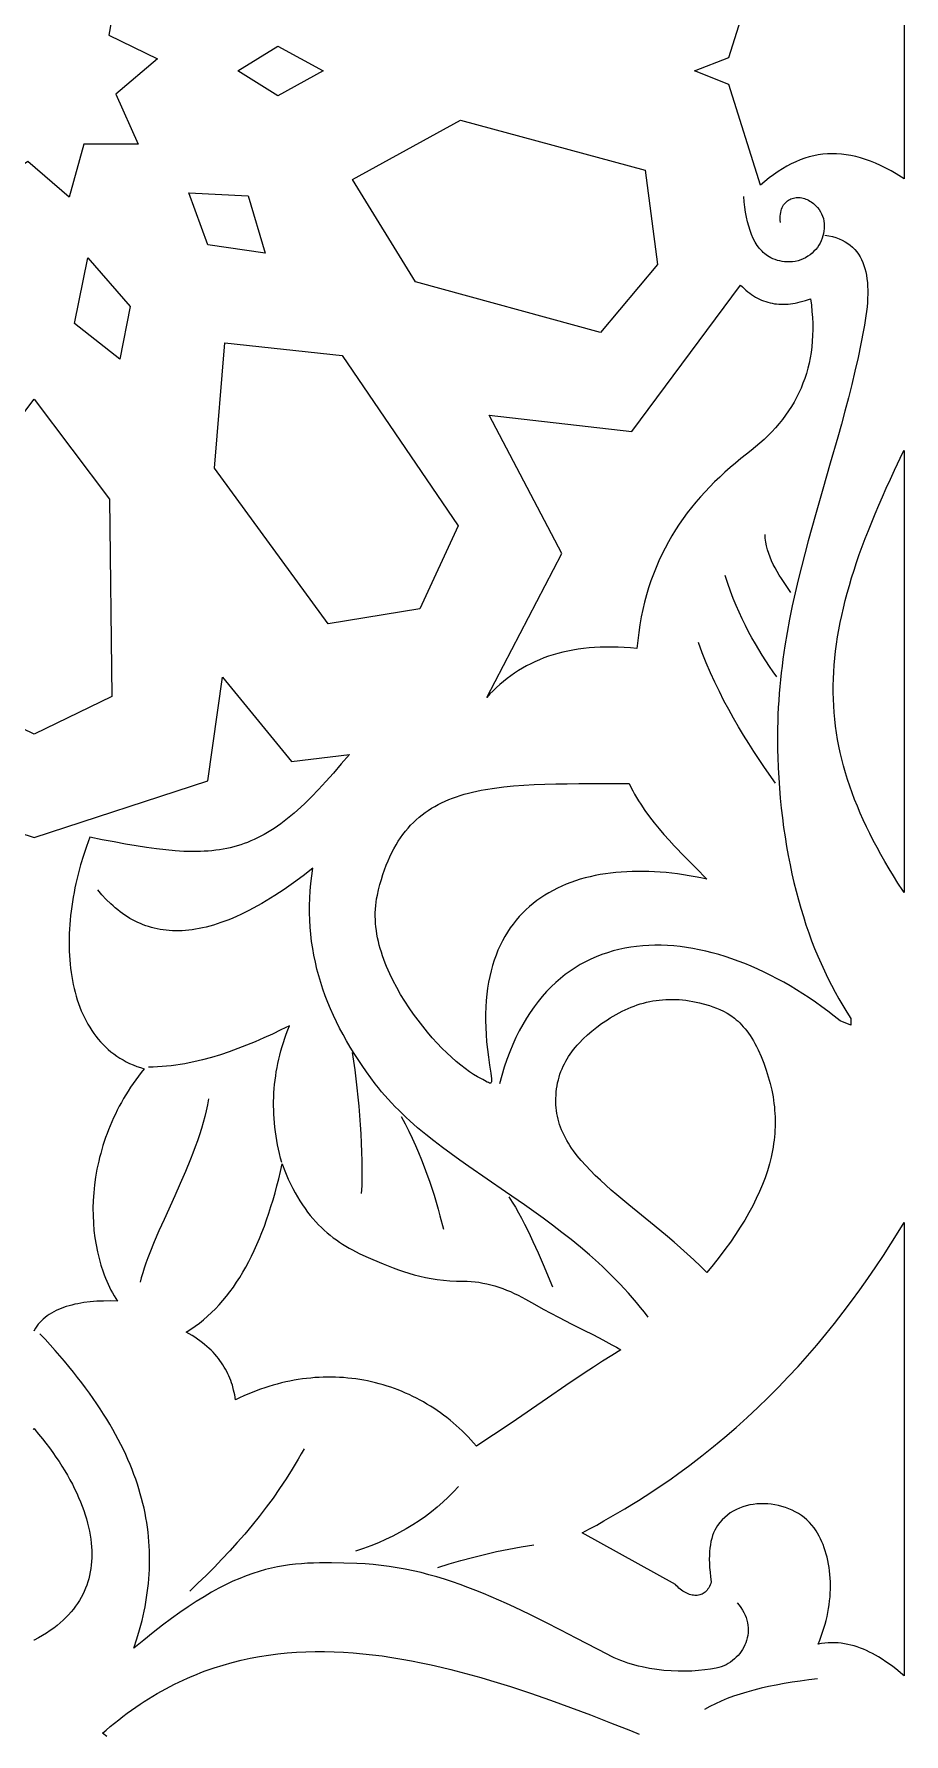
# Model space of a CAD drawing. Extents: x -332 to 348, y -263 to 352.
# Drawn here: x -243.5 to -216.5, y -63.7 to -11 of the extents above; entities that cross this region are included whole.
import ezdxf

# ---------------------------------------------------------------- set-up
doc = ezdxf.new("R2010")
doc.units = 0
doc.layers.add('LAYER_1', color=18, linetype='CONTINUOUS')
doc.layers.add('LAYER_2', color=174, linetype='CONTINUOUS')

msp = doc.modelspace()

# ---------------------------------------------------------------- linework, layer by layer
at = {"layer": 'LAYER_1'}
for points in [[(-242.472, -9.814), (-240.847, -9.396), (-241.144, -11.073), (-239.635, -11.814), (-240.924, -12.904), (-240.237, -14.458), (-241.914, -14.451), (-242.371, -16.091), (-243.651, -14.99), (-245.038, -15.947), (-245.322, -14.269), (-246.991, -14.096), (-246.146, -12.624), (-247.315, -11.402), (-245.737, -10.826), (-245.859, -9.127), (-244.286, -9.716), (-243.305, -8.335)], [(-234.505, -12.185), (-235.906, -12.957), (-237.141, -12.185), (-235.906, -11.413)], [(-224.522, -15.262), (-224.142, -18.182), (-225.904, -20.291), (-231.637, -18.715), (-233.589, -15.552), (-230.247, -13.705)], [(-236.828, -16.053), (-236.298, -17.829), (-238.079, -17.574), (-238.665, -15.963)], [(-240.483, -19.482), (-240.807, -21.118), (-242.211, -20.008), (-241.796, -17.98)], [(-221.51, -18.876), (-221.454, -18.929), (-221.398, -18.98), (-221.34, -19.027), (-221.282, -19.072), (-221.222, -19.114), (-221.162, -19.154), (-221.102, -19.19), (-221.04, -19.224), (-220.977, -19.255), (-220.914, -19.284), (-220.85, -19.309), (-220.785, -19.332), (-220.719, -19.352), (-220.653, -19.369), (-220.586, -19.384), (-220.517, -19.396), (-220.449, -19.405), (-220.379, -19.411), (-220.308, -19.414), (-220.237, -19.415), (-220.165, -19.413), (-220.092, -19.408), (-220.018, -19.401), (-219.943, -19.39), (-219.868, -19.377), (-219.791, -19.361), (-219.714, -19.343), (-219.558, -19.297), (-219.398, -19.241), (-219.372, -19.44), (-219.352, -19.635), (-219.338, -19.827), (-219.33, -20.015), (-219.328, -20.2), (-219.333, -20.381), (-219.343, -20.559), (-219.359, -20.733), (-219.38, -20.904), (-219.408, -21.072), (-219.441, -21.236), (-219.48, -21.398), (-219.525, -21.556), (-219.575, -21.711), (-219.631, -21.864), (-219.692, -22.013), (-219.759, -22.16), (-219.831, -22.304), (-219.908, -22.445), (-219.991, -22.583), (-220.079, -22.719), (-220.172, -22.853), (-220.27, -22.984), (-220.374, -23.112), (-220.482, -23.239), (-220.595, -23.363), (-220.714, -23.484), (-220.837, -23.604), (-220.965, -23.721), (-221.098, -23.837), (-221.235, -23.95), (-221.378, -24.062), (-221.552, -24.197), (-221.722, -24.335), (-221.889, -24.476), (-222.052, -24.62), (-222.212, -24.767), (-222.368, -24.917), (-222.52, -25.069), (-222.667, -25.225), (-222.811, -25.384), (-222.951, -25.547), (-223.086, -25.712), (-223.217, -25.881), (-223.343, -26.054), (-223.465, -26.23), (-223.583, -26.409), (-223.695, -26.593), (-223.803, -26.78), (-223.906, -26.971), (-224.003, -27.165), (-224.096, -27.364), (-224.183, -27.567), (-224.266, -27.774), (-224.342, -27.985), (-224.414, -28.2), (-224.48, -28.42), (-224.54, -28.644), (-224.594, -28.872), (-224.643, -29.105), (-224.685, -29.343), (-224.722, -29.585), (-224.752, -29.832), (-224.777, -30.084), (-224.975, -30.065), (-225.17, -30.051), (-225.361, -30.041), (-225.549, -30.036), (-225.733, -30.036), (-225.913, -30.041), (-226.089, -30.049), (-226.262, -30.063), (-226.431, -30.08), (-226.597, -30.103), (-226.759, -30.129), (-226.918, -30.16), (-227.074, -30.195), (-227.226, -30.234), (-227.374, -30.277), (-227.52, -30.324), (-227.662, -30.375), (-227.801, -30.431), (-227.937, -30.49), (-228.07, -30.553), (-228.2, -30.62), (-228.326, -30.691), (-228.45, -30.765), (-228.57, -30.843), (-228.688, -30.925), (-228.803, -31.011), (-228.915, -31.1), (-229.024, -31.192), (-229.13, -31.288), (-229.234, -31.388), (-229.335, -31.49), (-229.433, -31.597), (-227.105, -27.142), (-229.353, -22.855), (-224.937, -23.359), (-221.566, -18.82)], [(-233.917, -21.002), (-230.313, -26.284), (-231.51, -28.857), (-234.344, -29.318), (-237.87, -24.497), (-237.549, -20.608)], [(-241.123, -25.452), (-241.051, -31.573), (-243.463, -32.739), (-245.875, -31.573), (-245.803, -25.452), (-243.463, -22.358)], [(-216.5, -37.641), (-216.541, -37.579), (-216.687, -37.352), (-216.827, -37.128), (-216.962, -36.905), (-217.092, -36.684), (-217.217, -36.465), (-217.336, -36.248), (-217.451, -36.031), (-217.56, -35.817), (-217.664, -35.603), (-217.763, -35.391), (-217.857, -35.18), (-217.946, -34.969), (-218.03, -34.76), (-218.108, -34.551), (-218.182, -34.343), (-218.251, -34.136), (-218.314, -33.929), (-218.373, -33.722), (-218.427, -33.515), (-218.476, -33.309), (-218.519, -33.103), (-218.558, -32.897), (-218.592, -32.69), (-218.621, -32.483), (-218.645, -32.276), (-218.665, -32.068), (-218.679, -31.86), (-218.689, -31.651), (-218.693, -31.442), (-218.693, -31.231), (-218.688, -31.02), (-218.679, -30.807), (-218.664, -30.593), (-218.645, -30.378), (-218.621, -30.161), (-218.592, -29.943), (-218.559, -29.724), (-218.521, -29.502), (-218.478, -29.279), (-218.431, -29.054), (-218.379, -28.827), (-218.322, -28.598), (-218.26, -28.366), (-218.194, -28.132), (-218.124, -27.896), (-218.049, -27.657), (-217.969, -27.416), (-217.885, -27.172), (-217.796, -26.925), (-217.702, -26.675), (-217.604, -26.422), (-217.502, -26.166), (-217.395, -25.906), (-217.284, -25.644), (-217.168, -25.378), (-217.048, -25.108), (-216.923, -24.834), (-216.794, -24.557), (-216.523, -23.991), (-216.5, -23.945)], [(-224.966, -34.377), (-224.908, -34.487), (-224.849, -34.595), (-224.788, -34.701), (-224.726, -34.805), (-224.661, -34.907), (-224.528, -35.105), (-224.388, -35.297), (-224.243, -35.484), (-224.093, -35.666), (-223.939, -35.844), (-223.781, -36.019), (-223.619, -36.192), (-223.288, -36.534), (-222.95, -36.877), (-222.609, -37.228), (-222.792, -37.189), (-222.974, -37.154), (-223.156, -37.122), (-223.337, -37.093), (-223.518, -37.068), (-223.698, -37.046), (-223.876, -37.027), (-224.054, -37.012), (-224.231, -37.001), (-224.406, -36.993), (-224.58, -36.988), (-224.753, -36.988), (-224.924, -36.991), (-225.094, -36.998), (-225.262, -37.008), (-225.428, -37.023), (-225.592, -37.041), (-225.754, -37.063), (-225.914, -37.089), (-226.072, -37.119), (-226.228, -37.153), (-226.381, -37.192), (-226.532, -37.234), (-226.68, -37.28), (-226.825, -37.331), (-226.968, -37.386), (-227.108, -37.445), (-227.244, -37.508), (-227.378, -37.576), (-227.509, -37.648), (-227.636, -37.725), (-227.76, -37.806), (-227.88, -37.891), (-227.997, -37.981), (-228.11, -38.076), (-228.219, -38.175), (-228.324, -38.279), (-228.426, -38.387), (-228.523, -38.501), (-228.616, -38.619), (-228.705, -38.742), (-228.79, -38.87), (-228.87, -39.002), (-228.946, -39.14), (-229.016, -39.282), (-229.083, -39.43), (-229.144, -39.583), (-229.2, -39.741), (-229.251, -39.904), (-229.297, -40.072), (-229.338, -40.245), (-229.374, -40.424), (-229.404, -40.607), (-229.428, -40.797), (-229.447, -40.991), (-229.46, -41.191), (-229.467, -41.397), (-229.468, -41.608), (-229.463, -41.824), (-229.453, -42.046), (-229.435, -42.274), (-229.412, -42.508), (-229.382, -42.747), (-229.345, -42.991), (-229.308, -43.239), (-229.296, -43.332), (-229.288, -43.407), (-229.286, -43.464), (-229.289, -43.505), (-229.297, -43.533), (-229.302, -43.542), (-229.31, -43.548), (-229.318, -43.552), (-229.328, -43.553), (-229.351, -43.548), (-229.38, -43.535), (-229.415, -43.516), (-229.501, -43.465), (-229.553, -43.436), (-229.611, -43.407), (-229.723, -43.35), (-229.843, -43.279), (-229.97, -43.196), (-230.102, -43.1), (-230.239, -42.994), (-230.38, -42.876), (-230.525, -42.748), (-230.672, -42.609), (-230.821, -42.462), (-230.97, -42.306), (-231.12, -42.141), (-231.269, -41.969), (-231.416, -41.789), (-231.561, -41.603), (-231.702, -41.41), (-231.84, -41.213), (-231.973, -41.01), (-232.1, -40.802), (-232.22, -40.591), (-232.333, -40.376), (-232.438, -40.158), (-232.488, -40.049), (-232.534, -39.938), (-232.579, -39.828), (-232.621, -39.717), (-232.66, -39.605), (-232.696, -39.493), (-232.73, -39.382), (-232.761, -39.27), (-232.788, -39.158), (-232.813, -39.046), (-232.834, -38.934), (-232.852, -38.822), (-232.866, -38.711), (-232.877, -38.6), (-232.884, -38.489), (-232.887, -38.378), (-232.887, -38.268), (-232.882, -38.159), (-232.873, -38.05), (-232.861, -37.942), (-232.844, -37.835), (-232.822, -37.729), (-232.783, -37.56), (-232.74, -37.398), (-232.695, -37.24), (-232.648, -37.089), (-232.598, -36.942), (-232.545, -36.8), (-232.489, -36.664), (-232.431, -36.533), (-232.371, -36.406), (-232.307, -36.285), (-232.241, -36.168), (-232.173, -36.055), (-232.102, -35.947), (-232.028, -35.844), (-231.951, -35.745), (-231.872, -35.65), (-231.79, -35.56), (-231.706, -35.473), (-231.619, -35.39), (-231.529, -35.312), (-231.437, -35.237), (-231.342, -35.165), (-231.245, -35.098), (-231.145, -35.033), (-231.042, -34.973), (-230.937, -34.915), (-230.829, -34.861), (-230.719, -34.81), (-230.606, -34.762), (-230.49, -34.717), (-230.372, -34.674), (-230.251, -34.635), (-230.127, -34.598), (-230.001, -34.564), (-229.873, -34.532), (-229.742, -34.502), (-229.608, -34.475), (-229.471, -34.45), (-229.191, -34.406), (-228.9, -34.37), (-228.598, -34.341), (-228.287, -34.318), (-227.965, -34.3), (-227.633, -34.287), (-227.29, -34.278), (-226.938, -34.272), (-226.575, -34.269), (-225.021, -34.265)], [(-223.576, -40.956), (-223.472, -40.962), (-223.367, -40.97), (-223.262, -40.982), (-223.156, -40.997), (-223.049, -41.016), (-222.942, -41.037), (-222.834, -41.062), (-222.725, -41.091), (-222.525, -41.148), (-222.421, -41.183), (-222.313, -41.223), (-222.203, -41.269), (-222.092, -41.322), (-221.98, -41.385), (-221.868, -41.457), (-221.756, -41.539), (-221.7, -41.585), (-221.644, -41.634), (-221.589, -41.686), (-221.534, -41.742), (-221.48, -41.801), (-221.426, -41.864), (-221.373, -41.931), (-221.32, -42.001), (-221.269, -42.076), (-221.218, -42.155), (-221.168, -42.238), (-221.119, -42.326), (-221.071, -42.419), (-221.024, -42.516), (-220.931, -42.726), (-220.846, -42.936), (-220.771, -43.144), (-220.705, -43.352), (-220.647, -43.559), (-220.599, -43.767), (-220.56, -43.973), (-220.544, -44.077), (-220.53, -44.18), (-220.518, -44.283), (-220.509, -44.387), (-220.501, -44.49), (-220.497, -44.594), (-220.494, -44.697), (-220.494, -44.801), (-220.496, -44.904), (-220.5, -45.008), (-220.507, -45.112), (-220.516, -45.216), (-220.527, -45.32), (-220.541, -45.424), (-220.557, -45.529), (-220.575, -45.634), (-220.619, -45.844), (-220.672, -46.055), (-220.734, -46.267), (-220.806, -46.48), (-220.887, -46.694), (-220.978, -46.91), (-221.078, -47.128), (-221.188, -47.347), (-221.307, -47.568), (-221.436, -47.791), (-221.574, -48.016), (-221.723, -48.243), (-221.88, -48.473), (-222.048, -48.705), (-222.225, -48.939), (-222.412, -49.176), (-222.609, -49.416), (-222.81, -49.218), (-223.013, -49.025), (-223.218, -48.838), (-223.423, -48.655), (-223.628, -48.477), (-223.833, -48.302), (-224.239, -47.964), (-225.024, -47.323), (-225.395, -47.014), (-225.572, -46.862), (-225.744, -46.71), (-225.91, -46.559), (-226.069, -46.408), (-226.221, -46.256), (-226.365, -46.105), (-226.501, -45.952), (-226.628, -45.798), (-226.745, -45.643), (-226.8, -45.565), (-226.852, -45.486), (-226.902, -45.407), (-226.949, -45.327), (-226.994, -45.247), (-227.035, -45.166), (-227.074, -45.084), (-227.11, -45.001), (-227.143, -44.918), (-227.172, -44.834), (-227.199, -44.749), (-227.222, -44.663), (-227.242, -44.576), (-227.259, -44.489), (-227.272, -44.4), (-227.282, -44.31), (-227.288, -44.219), (-227.29, -44.127), (-227.289, -44.023), (-227.285, -43.922), (-227.277, -43.823), (-227.266, -43.726), (-227.251, -43.632), (-227.234, -43.539), (-227.213, -43.449), (-227.189, -43.361), (-227.162, -43.275), (-227.132, -43.19), (-227.099, -43.108), (-227.063, -43.027), (-227.025, -42.948), (-226.984, -42.871), (-226.94, -42.795), (-226.894, -42.721), (-226.846, -42.648), (-226.795, -42.577), (-226.742, -42.508), (-226.686, -42.439), (-226.628, -42.372), (-226.569, -42.307), (-226.443, -42.179), (-226.31, -42.055), (-226.17, -41.936), (-226.024, -41.819), (-225.872, -41.706), (-225.693, -41.583), (-225.604, -41.526), (-225.513, -41.471), (-225.422, -41.419), (-225.33, -41.369), (-225.238, -41.322), (-225.145, -41.278), (-225.052, -41.236), (-224.958, -41.197), (-224.864, -41.161), (-224.768, -41.128), (-224.673, -41.097), (-224.576, -41.07), (-224.479, -41.045), (-224.381, -41.023), (-224.283, -41.004), (-224.184, -40.988), (-224.084, -40.975), (-223.984, -40.965), (-223.883, -40.958), (-223.781, -40.955), (-223.679, -40.954)], [(-235.712, -46.218), (-235.648, -46.375), (-235.581, -46.527), (-235.513, -46.672), (-235.442, -46.813), (-235.37, -46.947), (-235.296, -47.076), (-235.221, -47.201), (-235.143, -47.32), (-235.064, -47.434), (-234.983, -47.543), (-234.901, -47.648), (-234.817, -47.748), (-234.732, -47.844), (-234.644, -47.936), (-234.556, -48.024), (-234.466, -48.108), (-234.375, -48.189), (-234.282, -48.265), (-234.188, -48.339), (-234.092, -48.409), (-233.995, -48.477), (-233.897, -48.541), (-233.798, -48.603), (-233.698, -48.662), (-233.596, -48.719), (-233.39, -48.825), (-233.18, -48.924), (-232.966, -49.016), (-232.646, -49.147), (-232.328, -49.272), (-232.168, -49.33), (-232.007, -49.386), (-231.844, -49.438), (-231.677, -49.487), (-231.507, -49.531), (-231.332, -49.57), (-231.153, -49.605), (-230.967, -49.634), (-230.776, -49.656), (-230.576, -49.673), (-230.37, -49.682), (-230.154, -49.685), (-230.035, -49.687), (-229.915, -49.694), (-229.794, -49.706), (-229.672, -49.722), (-229.55, -49.744), (-229.427, -49.77), (-229.304, -49.8), (-229.182, -49.834), (-229.059, -49.873), (-228.938, -49.915), (-228.817, -49.961), (-228.698, -50.011), (-228.579, -50.064), (-228.462, -50.12), (-228.347, -50.18), (-228.234, -50.242), (-227.948, -50.404), (-227.682, -50.551), (-227.208, -50.806), (-226.799, -51.017), (-226.441, -51.196), (-226.123, -51.354), (-225.83, -51.503), (-225.551, -51.654), (-225.412, -51.733), (-225.272, -51.817), (-225.555, -51.991), (-225.84, -52.169), (-226.125, -52.353), (-226.41, -52.541), (-226.981, -52.924), (-227.55, -53.313), (-228.671, -54.083), (-229.219, -54.449), (-229.488, -54.625), (-229.754, -54.795), (-229.838, -54.698), (-229.924, -54.602), (-230.012, -54.509), (-230.101, -54.418), (-230.191, -54.329), (-230.284, -54.242), (-230.377, -54.157), (-230.473, -54.074), (-230.569, -53.994), (-230.667, -53.915), (-230.767, -53.839), (-230.868, -53.765), (-230.97, -53.694), (-231.073, -53.624), (-231.178, -53.557), (-231.284, -53.493), (-231.391, -53.43), (-231.5, -53.37), (-231.609, -53.312), (-231.72, -53.257), (-231.832, -53.203), (-231.945, -53.153), (-232.058, -53.104), (-232.173, -53.058), (-232.289, -53.015), (-232.406, -52.974), (-232.523, -52.935), (-232.642, -52.899), (-232.761, -52.865), (-232.881, -52.834), (-233.002, -52.805), (-233.123, -52.779), (-233.246, -52.755), (-233.369, -52.734), (-233.492, -52.716), (-233.616, -52.7), (-233.741, -52.687), (-233.867, -52.676), (-233.993, -52.668), (-234.119, -52.663), (-234.246, -52.66), (-234.373, -52.66), (-234.501, -52.662), (-234.629, -52.668), (-234.757, -52.676), (-234.886, -52.687), (-235.015, -52.7), (-235.144, -52.717), (-235.274, -52.736), (-235.403, -52.758), (-235.533, -52.782), (-235.663, -52.81), (-235.793, -52.84), (-235.923, -52.873), (-236.053, -52.91), (-236.183, -52.949), (-236.313, -52.99), (-236.443, -53.035), (-236.573, -53.083), (-236.703, -53.134), (-236.832, -53.187), (-236.962, -53.244), (-237.091, -53.304), (-237.22, -53.366), (-237.244, -53.213), (-237.276, -53.062), (-237.316, -52.913), (-237.339, -52.84), (-237.365, -52.767), (-237.393, -52.695), (-237.422, -52.624), (-237.455, -52.553), (-237.489, -52.483), (-237.526, -52.414), (-237.566, -52.346), (-237.608, -52.279), (-237.652, -52.212), (-237.699, -52.146), (-237.749, -52.081), (-237.801, -52.017), (-237.856, -51.953), (-237.914, -51.891), (-237.974, -51.829), (-238.038, -51.769), (-238.104, -51.709), (-238.174, -51.65), (-238.246, -51.592), (-238.321, -51.535), (-238.4, -51.479), (-238.481, -51.424), (-238.566, -51.37), (-238.654, -51.317), (-238.745, -51.265), (-238.606, -51.178), (-238.47, -51.085), (-238.337, -50.987), (-238.207, -50.883), (-238.081, -50.774), (-237.958, -50.66), (-237.838, -50.541), (-237.721, -50.417), (-237.608, -50.288), (-237.497, -50.154), (-237.39, -50.015), (-237.285, -49.871), (-237.184, -49.722), (-237.085, -49.569), (-236.989, -49.41), (-236.896, -49.248), (-236.806, -49.08), (-236.719, -48.908), (-236.635, -48.732), (-236.553, -48.551), (-236.474, -48.365), (-236.398, -48.176), (-236.324, -47.982), (-236.253, -47.784), (-236.185, -47.582), (-236.119, -47.375), (-236.055, -47.165), (-235.994, -46.95), (-235.936, -46.732), (-235.88, -46.51), (-235.826, -46.284), (-235.775, -46.054)], [(-216.5, -61.915), (-216.534, -61.884), (-216.693, -61.75), (-216.858, -61.621), (-217.028, -61.498), (-217.203, -61.383), (-217.293, -61.328), (-217.383, -61.276), (-217.475, -61.226), (-217.567, -61.179), (-217.661, -61.135), (-217.756, -61.094), (-217.851, -61.056), (-217.948, -61.022), (-218.045, -60.991), (-218.144, -60.964), (-218.243, -60.941), (-218.343, -60.921), (-218.443, -60.906), (-218.544, -60.896), (-218.646, -60.89), (-218.748, -60.889), (-218.851, -60.892), (-218.955, -60.901), (-219.059, -60.915), (-219.163, -60.934), (-219.112, -60.812), (-219.065, -60.689), (-219.021, -60.566), (-218.981, -60.443), (-218.945, -60.32), (-218.913, -60.198), (-218.884, -60.075), (-218.859, -59.953), (-218.837, -59.832), (-218.819, -59.711), (-218.804, -59.591), (-218.793, -59.471), (-218.785, -59.353), (-218.781, -59.235), (-218.78, -59.119), (-218.782, -59.004), (-218.787, -58.89), (-218.795, -58.778), (-218.807, -58.667), (-218.822, -58.558), (-218.839, -58.451), (-218.86, -58.346), (-218.884, -58.242), (-218.911, -58.141), (-218.94, -58.042), (-218.973, -57.945), (-219.008, -57.851), (-219.046, -57.759), (-219.087, -57.669), (-219.13, -57.583), (-219.176, -57.499), (-219.225, -57.418), (-219.286, -57.328), (-219.354, -57.242), (-219.428, -57.161), (-219.507, -57.085), (-219.591, -57.014), (-219.679, -56.949), (-219.771, -56.888), (-219.868, -56.833), (-219.967, -56.782), (-220.07, -56.738), (-220.175, -56.699), (-220.282, -56.665), (-220.391, -56.637), (-220.501, -56.614), (-220.613, -56.598), (-220.725, -56.587), (-220.837, -56.582), (-220.949, -56.583), (-221.06, -56.59), (-221.171, -56.603), (-221.28, -56.622), (-221.387, -56.647), (-221.492, -56.679), (-221.595, -56.717), (-221.695, -56.762), (-221.791, -56.813), (-221.884, -56.87), (-221.973, -56.935), (-222.057, -57.006), (-222.136, -57.083), (-222.21, -57.168), (-222.278, -57.26), (-222.323, -57.33), (-222.364, -57.405), (-222.4, -57.485), (-222.432, -57.569), (-222.46, -57.658), (-222.483, -57.753), (-222.502, -57.852), (-222.516, -57.956), (-222.527, -58.066), (-222.532, -58.182), (-222.534, -58.303), (-222.531, -58.43), (-222.524, -58.563), (-222.512, -58.703), (-222.495, -58.848), (-222.475, -59), (-222.49, -59.052), (-222.508, -59.101), (-222.528, -59.146), (-222.55, -59.187), (-222.575, -59.225), (-222.601, -59.26), (-222.629, -59.291), (-222.659, -59.319), (-222.691, -59.343), (-222.724, -59.364), (-222.758, -59.382), (-222.794, -59.397), (-222.831, -59.408), (-222.869, -59.417), (-222.908, -59.422), (-222.947, -59.424), (-222.987, -59.423), (-223.028, -59.42), (-223.069, -59.413), (-223.11, -59.404), (-223.152, -59.391), (-223.193, -59.376), (-223.235, -59.359), (-223.276, -59.338), (-223.317, -59.315), (-223.358, -59.289), (-223.398, -59.261), (-223.437, -59.23), (-223.475, -59.197), (-223.513, -59.161), (-223.549, -59.123), (-223.585, -59.082), (-226.475, -57.485), (-226.247, -57.364), (-226.022, -57.242), (-225.8, -57.118), (-225.581, -56.993), (-225.364, -56.867), (-225.149, -56.739), (-224.938, -56.61), (-224.728, -56.479), (-224.521, -56.348), (-224.317, -56.214), (-224.115, -56.08), (-223.916, -55.944), (-223.719, -55.807), (-223.524, -55.669), (-223.141, -55.388), (-222.768, -55.103), (-222.404, -54.812), (-222.048, -54.517), (-221.701, -54.218), (-221.362, -53.914), (-221.031, -53.605), (-220.708, -53.292), (-220.393, -52.975), (-220.086, -52.655), (-219.785, -52.33), (-219.492, -52.001), (-219.206, -51.668), (-218.926, -51.332), (-218.653, -50.993), (-218.387, -50.65), (-218.126, -50.304), (-217.871, -49.954), (-217.622, -49.602), (-217.378, -49.246), (-217.14, -48.888), (-216.906, -48.527), (-216.678, -48.164), (-216.5, -47.873)]]:
    msp.add_lwpolyline(points, close=True, dxfattribs=at)
for points in [[(-216.5, -8.844), (-216.5, -15.526), (-216.573, -15.479), (-216.739, -15.377), (-216.902, -15.282), (-217.064, -15.196), (-217.224, -15.117), (-217.382, -15.046), (-217.538, -14.982), (-217.692, -14.927), (-217.845, -14.878), (-217.996, -14.838), (-218.146, -14.805), (-218.294, -14.78), (-218.441, -14.762), (-218.587, -14.752), (-218.731, -14.749), (-218.875, -14.754), (-219.017, -14.767), (-219.159, -14.787), (-219.299, -14.815), (-219.439, -14.85), (-219.578, -14.892), (-219.717, -14.942), (-219.855, -15), (-219.992, -15.065), (-220.13, -15.137), (-220.266, -15.217), (-220.403, -15.304), (-220.54, -15.399), (-220.676, -15.501), (-220.812, -15.61), (-220.949, -15.727), (-221.929, -12.602), (-222.99, -12.185), (-221.929, -11.769), (-220.949, -8.644)], [(-248.853, -34.187), (-243.463, -35.935), (-238.074, -34.187), (-237.621, -30.972), (-235.478, -33.578), (-233.688, -33.362), (-233.939, -33.66), (-234.182, -33.941), (-234.417, -34.204), (-234.645, -34.449), (-234.868, -34.678), (-235.085, -34.891), (-235.298, -35.087), (-235.403, -35.179), (-235.508, -35.268), (-235.611, -35.352), (-235.714, -35.433), (-235.817, -35.51), (-235.92, -35.584), (-236.022, -35.654), (-236.124, -35.72), (-236.226, -35.783), (-236.328, -35.842), (-236.431, -35.898), (-236.534, -35.95), (-236.637, -35.999), (-236.74, -36.045), (-236.845, -36.088), (-236.95, -36.127), (-237.056, -36.164), (-237.163, -36.197), (-237.271, -36.227), (-237.38, -36.255), (-237.49, -36.279), (-237.602, -36.3), (-237.716, -36.319), (-237.83, -36.335), (-237.947, -36.348), (-238.066, -36.358), (-238.186, -36.366), (-238.308, -36.371), (-238.433, -36.374), (-238.56, -36.374), (-238.82, -36.367), (-239.091, -36.351), (-239.373, -36.325), (-239.667, -36.291), (-239.974, -36.249), (-240.295, -36.199), (-240.63, -36.142), (-240.98, -36.077), (-241.347, -36.006), (-241.731, -35.929), (-241.835, -36.212), (-241.93, -36.497), (-242.017, -36.784), (-242.094, -37.071), (-242.163, -37.359), (-242.194, -37.502), (-242.222, -37.646), (-242.248, -37.789), (-242.272, -37.932), (-242.293, -38.074), (-242.312, -38.216), (-242.328, -38.358), (-242.342, -38.499), (-242.354, -38.639), (-242.363, -38.778), (-242.37, -38.917), (-242.374, -39.055), (-242.375, -39.192), (-242.375, -39.328), (-242.371, -39.463), (-242.365, -39.596), (-242.356, -39.729), (-242.345, -39.86), (-242.331, -39.989), (-242.314, -40.118), (-242.295, -40.244), (-242.273, -40.369), (-242.249, -40.493), (-242.221, -40.615), (-242.191, -40.734), (-242.158, -40.852), (-242.123, -40.969), (-242.084, -41.083), (-242.043, -41.195), (-241.999, -41.304), (-241.952, -41.412), (-241.903, -41.517), (-241.85, -41.62), (-241.794, -41.721), (-241.736, -41.819), (-241.675, -41.914), (-241.61, -42.007), (-241.543, -42.097), (-241.473, -42.184), (-241.4, -42.268), (-241.324, -42.349), (-241.244, -42.428), (-241.162, -42.503), (-241.077, -42.575), (-240.988, -42.644), (-240.897, -42.709), (-240.802, -42.772), (-240.704, -42.83), (-240.603, -42.886), (-240.499, -42.937), (-240.392, -42.985), (-240.281, -43.029), (-240.167, -43.07), (-240.05, -43.106), (-240.139, -43.219), (-240.226, -43.332), (-240.309, -43.446), (-240.39, -43.562), (-240.468, -43.678), (-240.543, -43.794), (-240.616, -43.912), (-240.686, -44.03), (-240.754, -44.148), (-240.819, -44.268), (-240.881, -44.387), (-240.94, -44.508), (-240.997, -44.628), (-241.052, -44.749), (-241.104, -44.871), (-241.153, -44.993), (-241.2, -45.115), (-241.244, -45.237), (-241.286, -45.359), (-241.325, -45.482), (-241.362, -45.604), (-241.397, -45.727), (-241.429, -45.849), (-241.459, -45.972), (-241.486, -46.094), (-241.511, -46.217), (-241.534, -46.339), (-241.554, -46.461), (-241.588, -46.703), (-241.612, -46.945), (-241.628, -47.184), (-241.635, -47.421), (-241.633, -47.656), (-241.622, -47.887), (-241.604, -48.116), (-241.576, -48.34), (-241.541, -48.561), (-241.498, -48.777), (-241.446, -48.988), (-241.387, -49.195), (-241.321, -49.396), (-241.285, -49.494), (-241.247, -49.59), (-241.207, -49.686), (-241.165, -49.779), (-241.122, -49.871), (-241.077, -49.961), (-241.03, -50.05), (-240.981, -50.137), (-240.93, -50.221), (-240.878, -50.304), (-241.097, -50.3), (-241.312, -50.302), (-241.521, -50.311), (-241.724, -50.327), (-241.92, -50.352), (-242.109, -50.384), (-242.2, -50.404), (-242.29, -50.425), (-242.377, -50.449), (-242.462, -50.474), (-242.545, -50.502), (-242.625, -50.532), (-242.703, -50.565), (-242.779, -50.6), (-242.852, -50.637), (-242.922, -50.676), (-242.989, -50.718), (-243.054, -50.762), (-243.115, -50.809), (-243.174, -50.859), (-243.229, -50.911), (-243.282, -50.965), (-243.331, -51.022), (-243.377, -51.082), (-243.419, -51.145), (-243.458, -51.21), (-243.458, -51.228), (-243.463, -51.219), (-243.468, -51.228)], [(-243.488, -54.283), (-243.463, -54.254), (-243.438, -54.283), (-243.319, -54.426), (-243.203, -54.568), (-243.092, -54.711), (-242.984, -54.853), (-242.881, -54.996), (-242.782, -55.138), (-242.687, -55.279), (-242.596, -55.421), (-242.51, -55.561), (-242.427, -55.701), (-242.349, -55.841), (-242.275, -55.98), (-242.206, -56.118), (-242.14, -56.255), (-242.079, -56.391), (-242.023, -56.526), (-241.97, -56.659), (-241.922, -56.792), (-241.878, -56.923), (-241.838, -57.053), (-241.803, -57.182), (-241.772, -57.309), (-241.745, -57.434), (-241.722, -57.558), (-241.703, -57.68), (-241.689, -57.801), (-241.678, -57.919), (-241.672, -58.036), (-241.67, -58.151), (-241.671, -58.264), (-241.677, -58.375), (-241.687, -58.485), (-241.7, -58.592), (-241.718, -58.698), (-241.739, -58.802), (-241.764, -58.905), (-241.793, -59.006), (-241.827, -59.105), (-241.864, -59.202), (-241.905, -59.299), (-241.95, -59.394), (-241.999, -59.487), (-242.053, -59.58), (-242.111, -59.671), (-242.174, -59.761), (-242.241, -59.849), (-242.313, -59.937), (-242.39, -60.023), (-242.472, -60.108), (-242.559, -60.192), (-242.652, -60.275), (-242.75, -60.356), (-242.853, -60.436), (-242.962, -60.514), (-243.077, -60.591), (-243.198, -60.666), (-243.324, -60.739), (-243.457, -60.811), (-243.463, -60.814), (-243.47, -60.811)], [(-241.207, -63.798), (-241.338, -63.694), (-241.229, -63.598), (-241.099, -63.488), (-240.968, -63.38), (-240.837, -63.276), (-240.706, -63.174), (-240.575, -63.076), (-240.443, -62.98), (-240.311, -62.888), (-240.178, -62.798), (-240.046, -62.71), (-239.913, -62.626), (-239.779, -62.544), (-239.646, -62.465), (-239.511, -62.389), (-239.377, -62.315), (-239.242, -62.244), (-239.108, -62.175), (-238.972, -62.109), (-238.837, -62.046), (-238.701, -61.985), (-238.564, -61.926), (-238.428, -61.87), (-238.291, -61.816), (-238.156, -61.765), (-237.878, -61.668), (-237.6, -61.581), (-237.322, -61.503), (-237.042, -61.433), (-236.76, -61.372), (-236.478, -61.319), (-236.193, -61.274), (-235.907, -61.238), (-235.62, -61.208), (-235.331, -61.187), (-235.041, -61.172), (-234.749, -61.165), (-234.456, -61.165), (-234.162, -61.172), (-233.866, -61.185), (-233.569, -61.205), (-233.271, -61.231), (-232.972, -61.263), (-232.672, -61.301), (-232.37, -61.345), (-232.068, -61.395), (-231.764, -61.45), (-231.46, -61.51), (-231.155, -61.575), (-230.849, -61.644), (-230.543, -61.719), (-230.236, -61.798), (-229.928, -61.881), (-229.62, -61.968), (-229.311, -62.058), (-229.002, -62.153), (-228.693, -62.25), (-228.384, -62.351), (-228.075, -62.455), (-227.454, -62.671), (-226.834, -62.896), (-226.215, -63.129), (-225.596, -63.368), (-224.979, -63.611), (-224.709, -63.719)]]:
    msp.add_lwpolyline(points, dxfattribs=at)
at = {"layer": 'LAYER_2'}
for points in [[(-220.33, -16.882), (-220.336, -16.811), (-220.338, -16.745), (-220.336, -16.682), (-220.331, -16.622), (-220.322, -16.566), (-220.31, -16.513), (-220.294, -16.463), (-220.276, -16.417), (-220.255, -16.374), (-220.231, -16.335), (-220.205, -16.299), (-220.176, -16.266), (-220.146, -16.236), (-220.113, -16.209), (-220.079, -16.185), (-220.043, -16.165), (-220.005, -16.148), (-219.966, -16.133), (-219.926, -16.122), (-219.885, -16.114), (-219.843, -16.109), (-219.8, -16.107), (-219.757, -16.107), (-219.714, -16.111), (-219.67, -16.117), (-219.627, -16.127), (-219.583, -16.139), (-219.54, -16.154), (-219.497, -16.171), (-219.455, -16.192), (-219.414, -16.215), (-219.374, -16.241), (-219.302, -16.295), (-219.238, -16.352), (-219.181, -16.413), (-219.131, -16.478), (-219.088, -16.545), (-219.052, -16.615), (-219.023, -16.687), (-219, -16.761), (-218.984, -16.837), (-218.974, -16.913), (-218.97, -16.99), (-218.972, -17.067), (-218.98, -17.144), (-218.993, -17.221), (-219.012, -17.297), (-219.037, -17.371), (-219.067, -17.444), (-219.101, -17.516), (-219.141, -17.584), (-219.186, -17.651), (-219.236, -17.714), (-219.29, -17.773), (-219.348, -17.829), (-219.411, -17.881), (-219.478, -17.928), (-219.548, -17.971), (-219.623, -18.008), (-219.701, -18.039), (-219.783, -18.065), (-219.869, -18.084), (-219.957, -18.096), (-220.049, -18.101), (-220.125, -18.1), (-220.2, -18.095), (-220.274, -18.086), (-220.348, -18.073), (-220.421, -18.055), (-220.492, -18.032), (-220.562, -18.005), (-220.629, -17.973), (-220.679, -17.946), (-220.727, -17.916), (-220.773, -17.884), (-220.818, -17.849), (-220.86, -17.812), (-220.901, -17.772), (-220.941, -17.73), (-220.978, -17.686), (-221.014, -17.64), (-221.049, -17.591), (-221.082, -17.541), (-221.113, -17.488), (-221.172, -17.376), (-221.224, -17.257), (-221.271, -17.13), (-221.313, -16.997), (-221.35, -16.857), (-221.382, -16.711), (-221.41, -16.559), (-221.433, -16.402), (-221.452, -16.24), (-221.468, -16.073)], [(-218.954, -17.269), (-218.833, -17.291), (-218.719, -17.317), (-218.611, -17.349), (-218.51, -17.386), (-218.415, -17.429), (-218.326, -17.476), (-218.243, -17.528), (-218.165, -17.586), (-218.094, -17.648), (-218.027, -17.714), (-217.967, -17.786), (-217.912, -17.862), (-217.862, -17.942), (-217.817, -18.027), (-217.777, -18.116), (-217.742, -18.21), (-217.711, -18.307), (-217.686, -18.409), (-217.665, -18.515), (-217.648, -18.624), (-217.636, -18.738), (-217.628, -18.855), (-217.623, -18.976), (-217.623, -19.101), (-217.627, -19.229), (-217.635, -19.361), (-217.646, -19.495), (-217.66, -19.634), (-217.678, -19.775), (-217.699, -19.92), (-217.724, -20.067), (-217.751, -20.218), (-217.835, -20.644), (-217.925, -21.066), (-218.02, -21.484), (-218.12, -21.9), (-218.224, -22.312), (-218.332, -22.722), (-218.442, -23.129), (-218.555, -23.535), (-218.785, -24.341), (-219.017, -25.143), (-219.247, -25.944), (-219.359, -26.344), (-219.469, -26.744), (-219.576, -27.145), (-219.679, -27.547), (-219.778, -27.951), (-219.872, -28.356), (-219.961, -28.763), (-220.044, -29.172), (-220.12, -29.584), (-220.19, -29.999), (-220.251, -30.417), (-220.279, -30.627), (-220.304, -30.838), (-220.327, -31.05), (-220.348, -31.262), (-220.367, -31.476), (-220.383, -31.691), (-220.396, -31.907), (-220.407, -32.124), (-220.415, -32.343), (-220.421, -32.562), (-220.423, -32.783), (-220.423, -33.005), (-220.42, -33.228), (-220.414, -33.453), (-220.4, -33.775), (-220.383, -34.093), (-220.361, -34.408), (-220.334, -34.718), (-220.304, -35.025), (-220.269, -35.328), (-220.23, -35.626), (-220.187, -35.921), (-220.14, -36.212), (-220.089, -36.498), (-220.033, -36.781), (-219.974, -37.059), (-219.911, -37.334), (-219.844, -37.604), (-219.773, -37.87), (-219.698, -38.132), (-219.62, -38.39), (-219.538, -38.643), (-219.452, -38.892), (-219.362, -39.137), (-219.269, -39.378), (-219.172, -39.614), (-219.071, -39.846), (-218.967, -40.074), (-218.86, -40.297), (-218.749, -40.516), (-218.634, -40.73), (-218.516, -40.94), (-218.395, -41.146), (-218.271, -41.346), (-218.143, -41.543), (-218.153, -41.756), (-218.48, -41.621), (-218.669, -41.47), (-218.859, -41.324), (-219.051, -41.181), (-219.244, -41.044), (-219.438, -40.91), (-219.634, -40.782), (-219.831, -40.658), (-220.029, -40.539), (-220.228, -40.425), (-220.428, -40.316), (-220.629, -40.211), (-220.83, -40.112), (-221.031, -40.018), (-221.233, -39.929), (-221.435, -39.846), (-221.637, -39.768), (-221.84, -39.695), (-222.041, -39.628), (-222.243, -39.567), (-222.444, -39.511), (-222.645, -39.461), (-222.845, -39.417), (-223.045, -39.379), (-223.243, -39.347), (-223.441, -39.32), (-223.637, -39.3), (-223.832, -39.287), (-224.026, -39.279), (-224.219, -39.278), (-224.41, -39.283), (-224.599, -39.295), (-224.786, -39.314), (-224.971, -39.339), (-225.155, -39.371), (-225.336, -39.409), (-225.514, -39.455), (-225.691, -39.507), (-225.865, -39.567), (-226.036, -39.634), (-226.204, -39.708), (-226.37, -39.789), (-226.532, -39.877), (-226.692, -39.973), (-226.848, -40.077), (-227, -40.188), (-227.15, -40.307), (-227.295, -40.433), (-227.437, -40.567), (-227.575, -40.709), (-227.709, -40.86), (-227.839, -41.018), (-227.965, -41.184), (-228.086, -41.358), (-228.203, -41.541), (-228.316, -41.732), (-228.424, -41.931), (-228.527, -42.139), (-228.625, -42.355), (-228.717, -42.581), (-228.805, -42.814), (-228.888, -43.057), (-228.965, -43.308), (-229.037, -43.569)], [(-220.004, -28.342), (-220.155, -28.128), (-220.299, -27.912), (-220.367, -27.804), (-220.432, -27.695), (-220.494, -27.585), (-220.551, -27.474), (-220.604, -27.362), (-220.652, -27.249), (-220.694, -27.135), (-220.73, -27.02), (-220.76, -26.903), (-220.783, -26.785), (-220.798, -26.665), (-220.805, -26.544)], [(-220.441, -30.964), (-220.556, -30.801), (-220.669, -30.635), (-220.781, -30.466), (-220.891, -30.293), (-221, -30.117), (-221.107, -29.937), (-221.212, -29.752), (-221.315, -29.562), (-221.415, -29.367), (-221.514, -29.166), (-221.609, -28.96), (-221.702, -28.747), (-221.792, -28.527), (-221.879, -28.3), (-221.962, -28.066), (-222.043, -27.824)], [(-220.485, -34.257), (-220.82, -33.772), (-220.985, -33.526), (-221.149, -33.277), (-221.311, -33.025), (-221.47, -32.77), (-221.627, -32.51), (-221.781, -32.245), (-221.932, -31.975), (-222.079, -31.7), (-222.223, -31.418), (-222.362, -31.129), (-222.497, -30.833), (-222.627, -30.53), (-222.753, -30.218), (-222.873, -29.897)], [(-224.425, -50.805), (-224.545, -50.65), (-224.666, -50.497), (-224.789, -50.348), (-224.914, -50.201), (-225.041, -50.057), (-225.17, -49.915), (-225.3, -49.777), (-225.431, -49.64), (-225.565, -49.506), (-225.699, -49.375), (-225.835, -49.246), (-225.971, -49.119), (-226.249, -48.871), (-226.53, -48.632), (-226.814, -48.399), (-227.101, -48.173), (-227.39, -47.953), (-227.681, -47.738), (-227.973, -47.528), (-228.265, -47.322), (-228.847, -46.919), (-229.423, -46.525), (-229.989, -46.134), (-230.266, -45.938), (-230.539, -45.742), (-230.807, -45.543), (-231.069, -45.342), (-231.324, -45.138), (-231.573, -44.93), (-231.814, -44.718), (-231.931, -44.61), (-232.047, -44.501), (-232.16, -44.391), (-232.271, -44.279), (-232.38, -44.165), (-232.486, -44.05), (-232.59, -43.933), (-232.691, -43.815), (-232.79, -43.694), (-232.886, -43.572), (-233.026, -43.385), (-233.162, -43.197), (-233.294, -43.008), (-233.421, -42.818), (-233.544, -42.627), (-233.663, -42.434), (-233.777, -42.24), (-233.886, -42.045), (-233.99, -41.848), (-234.089, -41.65), (-234.184, -41.451), (-234.273, -41.25), (-234.357, -41.047), (-234.435, -40.844), (-234.508, -40.638), (-234.576, -40.432), (-234.637, -40.223), (-234.693, -40.013), (-234.744, -39.802), (-234.788, -39.588), (-234.826, -39.373), (-234.858, -39.157), (-234.884, -38.938), (-234.904, -38.718), (-234.917, -38.496), (-234.924, -38.273), (-234.924, -38.047), (-234.917, -37.82), (-234.903, -37.591), (-234.883, -37.359), (-234.855, -37.126), (-234.821, -36.891), (-235.125, -37.126), (-235.423, -37.344), (-235.712, -37.546), (-235.995, -37.732), (-236.271, -37.903), (-236.406, -37.982), (-236.54, -38.058), (-236.672, -38.13), (-236.802, -38.199), (-236.931, -38.263), (-237.058, -38.324), (-237.183, -38.381), (-237.306, -38.435), (-237.428, -38.485), (-237.549, -38.532), (-237.668, -38.575), (-237.785, -38.614), (-237.901, -38.651), (-238.015, -38.683), (-238.128, -38.713), (-238.239, -38.739), (-238.348, -38.762), (-238.456, -38.781), (-238.563, -38.797), (-238.668, -38.81), (-238.772, -38.82), (-238.875, -38.827), (-238.976, -38.83), (-239.075, -38.83), (-239.173, -38.828), (-239.27, -38.822), (-239.366, -38.813), (-239.46, -38.802), (-239.553, -38.787), (-239.644, -38.77), (-239.735, -38.749), (-239.823, -38.726), (-239.911, -38.7), (-239.998, -38.672), (-240.083, -38.64), (-240.167, -38.606), (-240.25, -38.569), (-240.331, -38.53), (-240.412, -38.487), (-240.491, -38.443), (-240.569, -38.395), (-240.646, -38.346), (-240.722, -38.293), (-240.797, -38.239), (-240.87, -38.182), (-240.943, -38.122), (-241.014, -38.06), (-241.085, -37.996), (-241.223, -37.861), (-241.356, -37.717), (-241.486, -37.564)], [(-235.786, -46.012), (-235.823, -45.873), (-235.856, -45.735), (-235.887, -45.598), (-235.915, -45.461), (-235.94, -45.325), (-235.962, -45.189), (-235.981, -45.054), (-235.997, -44.919), (-236.011, -44.784), (-236.022, -44.65), (-236.03, -44.516), (-236.035, -44.383), (-236.037, -44.25), (-236.036, -44.117), (-236.033, -43.985), (-236.027, -43.853), (-236.018, -43.721), (-236.006, -43.59), (-235.991, -43.459), (-235.973, -43.328), (-235.953, -43.198), (-235.93, -43.067), (-235.904, -42.937), (-235.876, -42.807), (-235.844, -42.678), (-235.81, -42.548), (-235.773, -42.419), (-235.733, -42.29), (-235.691, -42.16), (-235.645, -42.031), (-235.597, -41.903), (-235.547, -41.774), (-235.809, -41.903), (-236.072, -42.028), (-236.338, -42.149), (-236.605, -42.266), (-236.873, -42.376), (-237.143, -42.481), (-237.415, -42.579), (-237.687, -42.67), (-237.961, -42.752), (-238.237, -42.827), (-238.514, -42.892), (-238.653, -42.921), (-238.792, -42.947), (-238.931, -42.971), (-239.071, -42.992), (-239.211, -43.01), (-239.352, -43.026), (-239.492, -43.039), (-239.633, -43.048), (-239.775, -43.055), (-239.916, -43.059)], [(-233.598, -42.599), (-233.56, -42.865), (-233.523, -43.137), (-233.489, -43.415), (-233.456, -43.697), (-233.426, -43.981), (-233.399, -44.267), (-233.375, -44.554), (-233.354, -44.84), (-233.336, -45.125), (-233.321, -45.406), (-233.31, -45.684), (-233.303, -45.956), (-233.301, -46.222), (-233.302, -46.481), (-233.308, -46.731), (-233.319, -46.972)], [(-238.057, -44.04), (-238.089, -44.221), (-238.128, -44.403), (-238.172, -44.587), (-238.222, -44.773), (-238.277, -44.959), (-238.337, -45.147), (-238.4, -45.336), (-238.468, -45.525), (-238.54, -45.715), (-238.614, -45.905), (-238.77, -46.285), (-238.933, -46.663), (-239.1, -47.038), (-239.432, -47.771), (-239.59, -48.126), (-239.739, -48.472), (-239.875, -48.806), (-239.937, -48.968), (-239.995, -49.126), (-240.047, -49.281), (-240.095, -49.432), (-240.137, -49.579), (-240.172, -49.722)], [(-232.085, -44.586), (-231.965, -44.809), (-231.851, -45.033), (-231.743, -45.257), (-231.641, -45.48), (-231.545, -45.704), (-231.453, -45.926), (-231.367, -46.148), (-231.285, -46.369), (-231.208, -46.589), (-231.135, -46.807), (-231.066, -47.023), (-231.001, -47.238), (-230.939, -47.45), (-230.881, -47.659), (-230.774, -48.07)], [(-228.746, -47.073), (-228.643, -47.233), (-228.543, -47.398), (-228.446, -47.567), (-228.351, -47.739), (-228.26, -47.915), (-228.171, -48.092), (-228.084, -48.272), (-228, -48.452), (-227.838, -48.813), (-227.683, -49.172), (-227.393, -49.858)], [(-221.675, -59.65), (-221.61, -59.725), (-221.553, -59.8), (-221.503, -59.877), (-221.459, -59.955), (-221.422, -60.033), (-221.391, -60.112), (-221.367, -60.192), (-221.349, -60.271), (-221.336, -60.351), (-221.33, -60.43), (-221.329, -60.509), (-221.334, -60.587), (-221.343, -60.665), (-221.358, -60.741), (-221.378, -60.816), (-221.403, -60.889), (-221.432, -60.96), (-221.466, -61.03), (-221.504, -61.097), (-221.547, -61.162), (-221.593, -61.224), (-221.643, -61.284), (-221.697, -61.34), (-221.754, -61.394), (-221.815, -61.443), (-221.879, -61.489), (-221.946, -61.532), (-222.016, -61.57), (-222.088, -61.603), (-222.163, -61.633), (-222.24, -61.657), (-222.32, -61.677), (-222.493, -61.709), (-222.676, -61.735), (-222.87, -61.755), (-223.072, -61.768), (-223.281, -61.774), (-223.497, -61.773), (-223.717, -61.763), (-223.94, -61.746), (-224.165, -61.719), (-224.39, -61.684), (-224.615, -61.639), (-224.727, -61.613), (-224.838, -61.584), (-224.948, -61.553), (-225.058, -61.52), (-225.166, -61.483), (-225.272, -61.444), (-225.378, -61.403), (-225.481, -61.358), (-225.583, -61.311), (-225.682, -61.26), (-226.656, -60.749), (-227.138, -60.497), (-227.619, -60.252), (-228.098, -60.014), (-228.576, -59.785), (-228.815, -59.675), (-229.054, -59.568), (-229.294, -59.464), (-229.533, -59.364), (-229.773, -59.268), (-230.013, -59.175), (-230.254, -59.087), (-230.495, -59.004), (-230.737, -58.925), (-230.979, -58.851), (-231.222, -58.782), (-231.466, -58.719), (-231.711, -58.662), (-231.957, -58.61), (-232.204, -58.565), (-232.452, -58.526), (-232.701, -58.493), (-232.952, -58.468), (-233.204, -58.449), (-233.457, -58.438), (-233.858, -58.427), (-234.244, -58.418), (-234.62, -58.418), (-234.806, -58.422), (-234.99, -58.429), (-235.174, -58.441), (-235.358, -58.457), (-235.542, -58.478), (-235.727, -58.504), (-235.913, -58.538), (-236.101, -58.577), (-236.292, -58.624), (-236.486, -58.679), (-236.682, -58.742), (-236.883, -58.814), (-237.088, -58.896), (-237.297, -58.987), (-237.512, -59.089), (-237.733, -59.202), (-237.96, -59.327), (-238.194, -59.464), (-238.435, -59.613), (-238.684, -59.776), (-238.941, -59.952), (-239.206, -60.143), (-239.481, -60.348), (-239.766, -60.569), (-240.061, -60.806), (-240.366, -61.059), (-240.274, -60.773), (-240.19, -60.487), (-240.152, -60.345), (-240.116, -60.202), (-240.083, -60.059), (-240.052, -59.916), (-240.023, -59.773), (-239.997, -59.63), (-239.973, -59.486), (-239.952, -59.343), (-239.934, -59.199), (-239.918, -59.056), (-239.905, -58.912), (-239.895, -58.768), (-239.887, -58.624), (-239.882, -58.479), (-239.88, -58.335), (-239.881, -58.19), (-239.885, -58.045), (-239.891, -57.899), (-239.901, -57.753), (-239.914, -57.607), (-239.929, -57.461), (-239.948, -57.314), (-239.97, -57.167), (-239.995, -57.019), (-240.023, -56.872), (-240.054, -56.723), (-240.089, -56.574), (-240.127, -56.425), (-240.168, -56.276), (-240.212, -56.125), (-240.26, -55.975), (-240.312, -55.824), (-240.366, -55.672), (-240.425, -55.52), (-240.487, -55.367), (-240.552, -55.214), (-240.621, -55.06), (-240.694, -54.905), (-240.77, -54.75), (-240.85, -54.594), (-240.934, -54.437), (-241.021, -54.28), (-241.112, -54.122), (-241.208, -53.964), (-241.307, -53.804), (-241.41, -53.644), (-241.517, -53.483), (-241.628, -53.322), (-241.743, -53.159), (-241.862, -52.996), (-241.985, -52.832), (-242.112, -52.667), (-242.243, -52.502), (-242.379, -52.335), (-242.519, -52.167), (-242.663, -51.999), (-242.812, -51.83), (-242.964, -51.659), (-243.122, -51.488), (-243.283, -51.316)], [(-235.093, -54.877), (-235.182, -55.038), (-235.273, -55.197), (-235.459, -55.509), (-235.652, -55.814), (-235.851, -56.113), (-236.056, -56.406), (-236.267, -56.693), (-236.483, -56.975), (-236.705, -57.25), (-236.931, -57.521), (-237.162, -57.787), (-237.398, -58.047), (-237.638, -58.304), (-237.882, -58.556), (-238.13, -58.804), (-238.381, -59.048), (-238.636, -59.289)], [(-230.304, -56.047), (-230.462, -56.216), (-230.625, -56.38), (-230.794, -56.537), (-230.968, -56.689), (-231.148, -56.835), (-231.334, -56.975), (-231.525, -57.109), (-231.722, -57.237), (-231.924, -57.359), (-232.132, -57.476), (-232.345, -57.587), (-232.565, -57.692), (-232.789, -57.791), (-233.019, -57.884), (-233.255, -57.971), (-233.497, -58.053)], [(-230.943, -58.554), (-230.593, -58.444), (-230.237, -58.341), (-229.875, -58.244), (-229.506, -58.153), (-229.132, -58.068), (-228.752, -57.99), (-228.366, -57.918), (-227.974, -57.852)], [(-219.186, -62.013), (-219.452, -62.044), (-219.713, -62.078), (-219.968, -62.116), (-220.218, -62.157), (-220.46, -62.202), (-220.697, -62.25), (-220.927, -62.302), (-221.151, -62.358), (-221.368, -62.419), (-221.578, -62.483), (-221.781, -62.551), (-221.977, -62.623), (-222.166, -62.7), (-222.347, -62.782), (-222.521, -62.867), (-222.687, -62.958)]]:
    msp.add_lwpolyline(points, dxfattribs=at)

doc.saveas('drawing.dxf')
